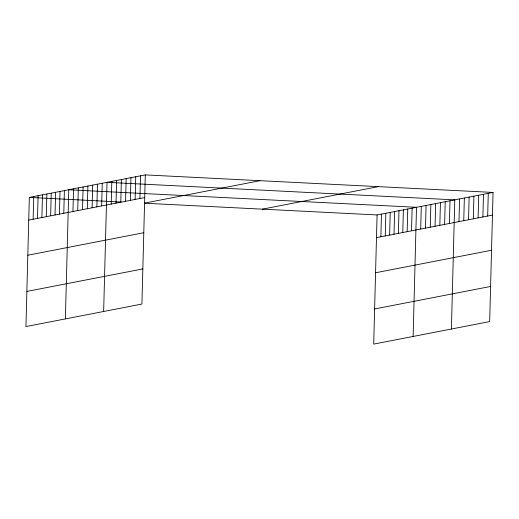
<?xml version="1.0" encoding="UTF-8"?>
<svg xmlns="http://www.w3.org/2000/svg" width="519" height="519" viewBox="0 0 519 519"><rect width="100%" height="100%" fill="white"/><g stroke="black" fill="none" stroke-linecap="round" stroke-linejoin="round"><path stroke-width="0.78" d="M145.301 174.897L29.33 197.408L25.95 326.568L141.921 304.05L145.301 174.897L493.05 192.432L489.67 321.592L373.699 344.103L377.079 214.95L493.05 192.432M33.119 219.245L33.716 196.558M37.498 218.389L38.095 195.708M41.883 217.539L42.474 194.859M46.262 216.689L46.859 194.009M50.641 215.839L51.238 193.159M55.027 214.989L55.617 192.309M59.406 214.139L60.003 191.459M63.785 213.29L64.382 190.603M65.381 318.913L68.761 189.753L416.51 207.295L413.13 336.448M72.952 211.512L73.549 188.825M77.733 210.578L78.33 187.897M82.521 209.65L83.111 186.97M87.302 208.722L87.899 186.042M92.09 207.795L92.68 185.114M96.871 206.867L97.462 184.18M101.653 205.939L102.249 183.252M103.651 311.478L107.031 182.325L454.78 199.867L451.4 329.02M111.222 204.077L111.819 181.397M116.003 203.15L116.6 180.469M120.791 202.222L121.381 179.542M125.572 201.294L126.169 178.607M130.36 200.366L130.95 177.68M135.141 199.439L135.738 176.752M139.922 198.505L140.519 175.824M380.868 236.781L381.459 214.1M385.247 235.931L385.844 213.251M389.626 235.081L390.223 212.401M394.012 234.231L394.602 211.544M398.391 233.381L398.988 210.695M402.77 232.531L403.367 209.845M407.156 231.682L407.746 208.995M411.535 230.832L412.131 208.145M420.701 229.048L421.292 206.367M425.483 228.12L426.08 205.44M430.264 227.192L430.861 204.505M435.052 226.265L435.642 203.578M439.833 225.337L440.43 202.65M444.621 224.403L445.211 201.722M449.402 223.475L449.999 200.795M458.971 221.619L459.562 198.939M463.752 220.692L464.349 198.005M468.54 219.764L469.131 197.077M473.322 218.836L473.912 196.15M478.103 217.902L478.7 195.222M482.891 216.974L483.481 194.294M487.672 216.047L488.269 193.366M28.74 220.095L144.71 197.577M144.82 203.059L260.058 180.683M262.322 209.163L378.293 186.645M27.818 255.231L143.789 232.713M26.871 291.431L142.842 268.913M376.483 237.631L492.453 215.119M375.568 272.767L491.538 250.255M374.621 308.967L490.591 286.456M29.33 197.408L120.979 202.034M144.859 203.234L377.079 214.95"/></g></svg>
